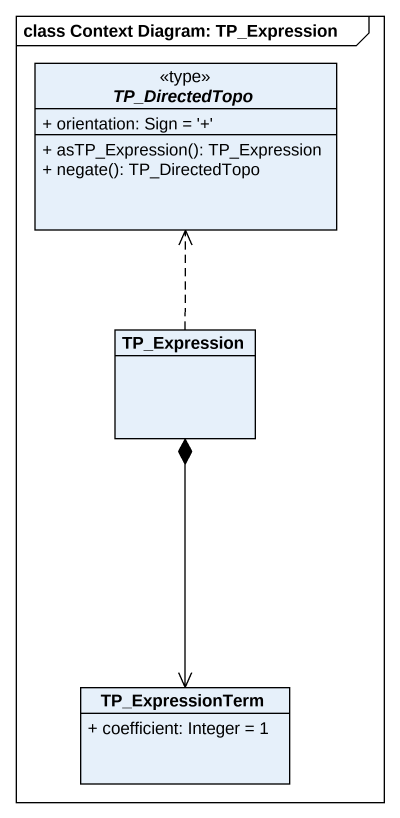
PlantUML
@startuml
mainframe class Context Diagram: TP_Expression
hide circle
hide empty members
skinparam classAttributeIconSize 0
abstract class TP_DirectedTopo <<type>> {
  + orientation: Sign = '+'
  + asTP_Expression(): TP_Expression
  + negate(): TP_DirectedTopo
}
class TP_Expression
class TP_ExpressionTerm {
  + coefficient: Integer = 1
}
TP_Expression .up.> TP_DirectedTopo
TP_ExpressionTerm <-up-* TP_Expression
@enduml
